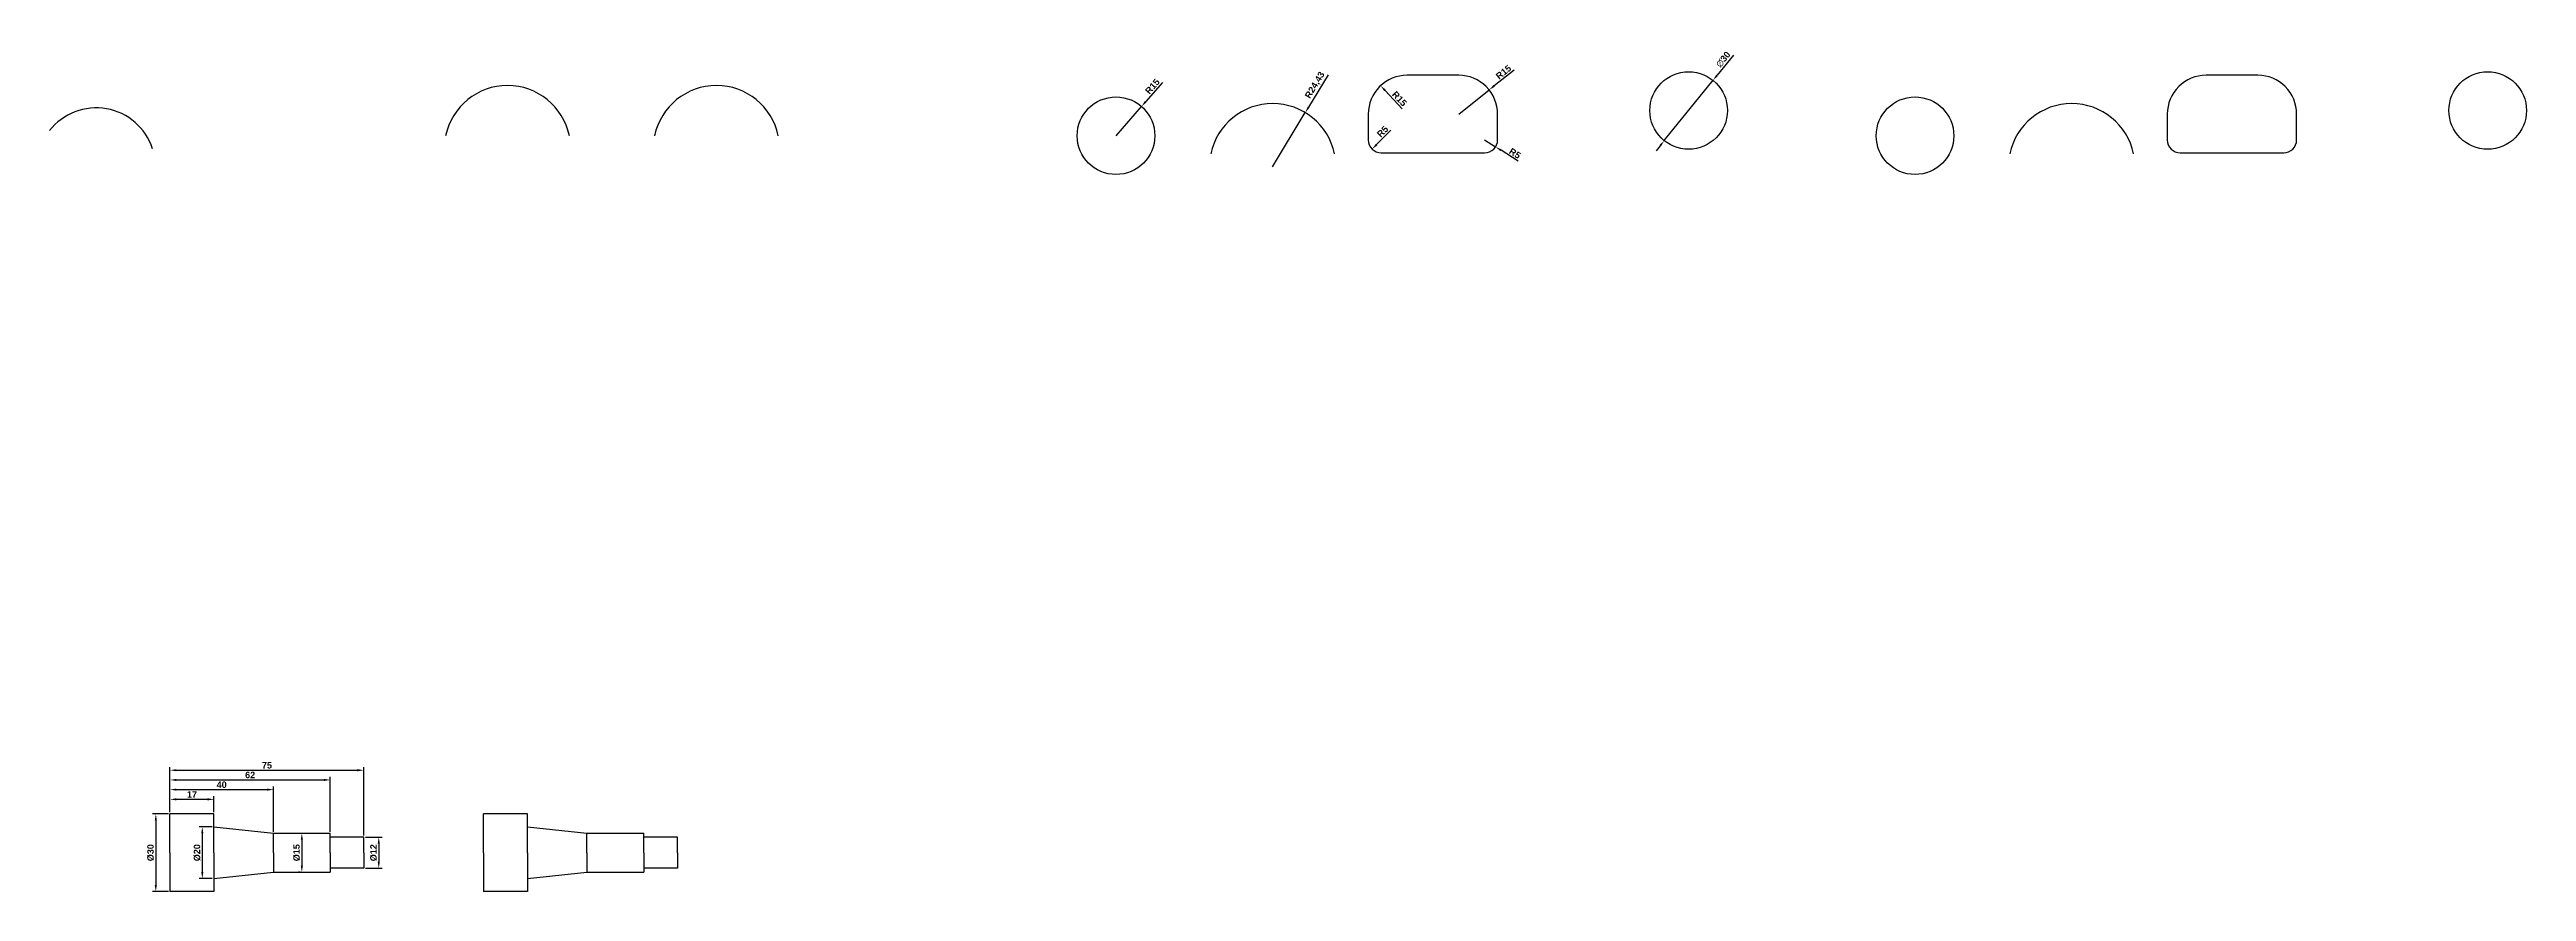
# Model space of a CAD drawing. Header units: millimetres. Extents: x 70 to 1948, y 1802 to 2151.
# Drawn here: x 990 to 1948, y 1814 to 2140 of the extents above; entities that cross this region are included whole.
import ezdxf

# ---------------------------------------------------------------- set-up
doc = ezdxf.new("R2010")
doc.units = ezdxf.units.MM
doc.header["$LTSCALE"] = 0.3
doc.header["$PDMODE"] = 34
doc.layers.add('Cotas', color=1, linetype='Continuous')
doc.layers.add('Peça', color=7, linetype='Continuous', lineweight=30)
doc.styles.get("Standard").update_dxf_attribs({"font": ''})
doc.styles.get('Standard').set_extended_font_data('Arial', bold=True)
doc.dimstyles.new('Cotas', dxfattribs={"dimtxt": 2.5, "dimasz": 2.5, "dimexe": 1.25, "dimexo": 0.625, "dimtad": 1, "dimtxsty": 'Standard', "dimcen": 2.5, "dimclrt": 7, "dimadec": 0, "dimazin": 0, "dimtfac": 1, "dimtmove": 0, "dimatfit": 3, "dimfxl": 1, "dimarcsym": 0})

# ---------------------------------------------------------------- blocks, each defined once
blk = doc.blocks.new('*D14')
at = {"layer": 'Cotas', "color": 0, "lineweight": -2, "transparency": 16777216}
for p, q in [((1484.12, 2129.91), (1476.58, 2117.4)), ((1462.67, 2094.33), (1475.29, 2115.26))]:
    blk.add_line(p, q, dxfattribs=at)
at = {"layer": 'Cotas', "color": 0, "transparency": 16777216}
blk.add_solid([(1476.22, 2117.62), (1476.93, 2117.19), (1475.29, 2115.26)], dxfattribs=at)
at = {"layer": 'Defpoints', "color": 0, "transparency": 16777216}
for p in [(1475.29, 2115.26), (1462.67, 2094.33)]:
    blk.add_point(p, dxfattribs=at)
at = {"layer": 'Cotas', "color": 7, "transparency": 16777216, "insert": (1479.14, 2125.84), "char_height": 2.5, "attachment_point": 5, "rotation": 58.92047}
blk.add_mtext('R24,43', dxfattribs=at)
blk = doc.blocks.new('*D15')
at = {"layer": 'Cotas', "color": 0, "lineweight": -2, "transparency": 16777216}
blk.add_line((1512.81, 2116.69), (1506.12, 2123.85), dxfattribs=at)
at = {"layer": 'Cotas', "color": 0, "transparency": 16777216}
blk.add_solid([(1506.42, 2124.13), (1505.81, 2123.57), (1504.41, 2125.68)], dxfattribs=at)
at = {"layer": 'Defpoints', "color": 0, "transparency": 16777216}
for p in [(1504.41, 2125.68), (1514.65, 2114.72)]:
    blk.add_point(p, dxfattribs=at)
at = {"layer": 'Cotas', "color": 7, "transparency": 16777216, "insert": (1511.7, 2120.66), "char_height": 2.5, "attachment_point": 5, "rotation": 313.06872}
blk.add_mtext('R15', dxfattribs=at)
blk = doc.blocks.new('*D16')
at = {"layer": 'Cotas', "color": 0, "lineweight": -2, "transparency": 16777216}
for p, q in [((1556, 2131.73), (1548.34, 2125.62)), ((1534.65, 2114.72), (1546.38, 2124.07))]:
    blk.add_line(p, q, dxfattribs=at)
at = {"layer": 'Cotas', "color": 0, "transparency": 16777216}
blk.add_solid([(1548.08, 2125.95), (1548.6, 2125.3), (1546.38, 2124.07)], dxfattribs=at)
at = {"layer": 'Defpoints', "color": 0, "transparency": 16777216}
for p in [(1546.38, 2124.07), (1534.65, 2114.72)]:
    blk.add_point(p, dxfattribs=at)
at = {"layer": 'Cotas', "color": 7, "transparency": 16777216, "insert": (1551.96, 2130.94), "char_height": 2.5, "attachment_point": 5, "rotation": 38.55157}
blk.add_mtext('R15', dxfattribs=at)
blk = doc.blocks.new('*D12')
at = {"layer": 'Cotas', "color": 0, "lineweight": -2, "transparency": 16777216}
blk.add_line((1508.42, 2108.52), (1502.89, 2102.94), dxfattribs=at)
at = {"layer": 'Cotas', "color": 0, "transparency": 16777216}
blk.add_solid([(1502.6, 2103.24), (1503.19, 2102.65), (1501.13, 2101.17)], dxfattribs=at)
at = {"layer": 'Defpoints', "color": 0, "transparency": 16777216}
for p in [(1501.13, 2101.17), (1504.65, 2104.72)]:
    blk.add_point(p, dxfattribs=at)
at = {"layer": 'Cotas', "color": 7, "transparency": 16777216, "insert": (1505.19, 2107.95), "char_height": 2.5, "attachment_point": 5, "rotation": 45.26205}
blk.add_mtext('R5', dxfattribs=at)
blk = doc.blocks.new('*D17')
at = {"layer": 'Cotas', "color": 0, "lineweight": -2, "transparency": 16777216}
for p, q in [((1544.65, 2104.72), (1548.87, 2102.03)), ((1557.6, 2096.47), (1550.98, 2100.69))]:
    blk.add_line(p, q, dxfattribs=at)
at = {"layer": 'Cotas', "color": 0, "transparency": 16777216}
blk.add_solid([(1551.2, 2101.04), (1550.76, 2100.34), (1548.87, 2102.03)], dxfattribs=at)
at = {"layer": 'Defpoints', "color": 0, "transparency": 16777216}
for p in [(1544.65, 2104.72), (1548.87, 2102.03)]:
    blk.add_point(p, dxfattribs=at)
at = {"layer": 'Cotas', "color": 7, "transparency": 16777216, "insert": (1556.36, 2099.51), "char_height": 2.5, "attachment_point": 5, "rotation": 327.5173}
blk.add_mtext('R5', dxfattribs=at)
blk = doc.blocks.new('*D18')
at = {"layer": 'Cotas', "color": 0, "lineweight": -2, "transparency": 16777216}
for p, q in [((1640.86, 2137.54), (1634.53, 2129.71)), ((1614.1, 2104.43), (1632.96, 2127.77)), ((1612.53, 2102.49), (1610.96, 2100.54))]:
    blk.add_line(p, q, dxfattribs=at)
at = {"layer": 'Cotas', "color": 0, "transparency": 16777216}
for points in [[(1634.2, 2129.97), (1634.85, 2129.45), (1632.96, 2127.77)], [(1612.2, 2102.75), (1612.85, 2102.23), (1614.1, 2104.43)]]:
    blk.add_solid(points, dxfattribs=at)
at = {"layer": 'Defpoints', "color": 0, "transparency": 16777216}
for p in [(1632.96, 2127.77), (1614.1, 2104.43)]:
    blk.add_point(p, dxfattribs=at)
at = {"layer": 'Cotas', "color": 7, "transparency": 16777216, "insert": (1636.92, 2135.86), "char_height": 2.5, "attachment_point": 5, "rotation": 51.05689}
blk.add_mtext('∅30', dxfattribs=at)
blk = doc.blocks.new('*D13')
at = {"layer": 'Cotas', "color": 0, "lineweight": -2, "transparency": 16777216}
for p, q in [((1420.03, 2126.92), (1413.6, 2119.53)), ((1402.1, 2106.34), (1411.95, 2117.65))]:
    blk.add_line(p, q, dxfattribs=at)
at = {"layer": 'Cotas', "color": 0, "transparency": 16777216}
blk.add_solid([(1413.28, 2119.81), (1413.91, 2119.26), (1411.95, 2117.65)], dxfattribs=at)
at = {"layer": 'Defpoints', "color": 0, "transparency": 16777216}
for p in [(1411.95, 2117.65), (1402.1, 2106.34)]:
    blk.add_point(p, dxfattribs=at)
at = {"layer": 'Cotas', "color": 7, "transparency": 16777216, "insert": (1416.2, 2125.42), "char_height": 2.5, "attachment_point": 5, "rotation": 48.91733}
blk.add_mtext('R15', dxfattribs=at)
blk = doc.blocks.new('*D37')
at = {"layer": 'Cotas', "color": 0, "lineweight": -2, "transparency": 16777216}
for p, q in [((1036.28, 1844.59), (1036.28, 1850.87)), ((1038.78, 1849.62), (1050.78, 1849.62)), ((1053.28, 1844.59), (1053.28, 1850.87))]:
    blk.add_line(p, q, dxfattribs=at)
at = {"layer": 'Cotas', "color": 0, "transparency": 16777216}
for points in [[(1038.78, 1850.04), (1038.78, 1849.2), (1036.28, 1849.62)], [(1050.78, 1850.04), (1050.78, 1849.2), (1053.28, 1849.62)]]:
    blk.add_solid(points, dxfattribs=at)
at = {"layer": 'Defpoints', "color": 0, "transparency": 16777216}
for p in [(1053.28, 1849.62), (1036.28, 1843.96), (1053.28, 1843.96)]:
    blk.add_point(p, dxfattribs=at)
at = {"layer": 'Cotas', "color": 7, "transparency": 16777216, "insert": (1044.78, 1851.5), "char_height": 2.5, "attachment_point": 5}
blk.add_mtext('17', dxfattribs=at)
blk = doc.blocks.new('*D38')
at = {"layer": 'Cotas', "color": 0, "lineweight": -2, "transparency": 16777216}
for p, q in [((1036.28, 1844.59), (1036.28, 1854.62)), ((1038.78, 1853.37), (1073.78, 1853.37)), ((1076.28, 1837.09), (1076.28, 1854.62))]:
    blk.add_line(p, q, dxfattribs=at)
at = {"layer": 'Cotas', "color": 0, "transparency": 16777216}
for points in [[(1038.78, 1853.79), (1038.78, 1852.95), (1036.28, 1853.37)], [(1073.78, 1853.79), (1073.78, 1852.95), (1076.28, 1853.37)]]:
    blk.add_solid(points, dxfattribs=at)
at = {"layer": 'Defpoints', "color": 0, "transparency": 16777216}
for p in [(1076.28, 1853.37), (1036.28, 1843.96), (1076.28, 1836.46)]:
    blk.add_point(p, dxfattribs=at)
at = {"layer": 'Cotas', "color": 7, "transparency": 16777216, "insert": (1056.28, 1855.27), "char_height": 2.5, "attachment_point": 5}
blk.add_mtext('40', dxfattribs=at)
blk = doc.blocks.new('*D39')
at = {"layer": 'Cotas', "color": 0, "lineweight": -2, "transparency": 16777216}
for p, q in [((1036.28, 1844.59), (1036.28, 1858.37)), ((1098.28, 1837.09), (1098.28, 1858.37)), ((1038.78, 1857.12), (1095.78, 1857.12))]:
    blk.add_line(p, q, dxfattribs=at)
at = {"layer": 'Cotas', "color": 0, "transparency": 16777216}
for points in [[(1038.78, 1857.54), (1038.78, 1856.7), (1036.28, 1857.12)], [(1095.78, 1857.54), (1095.78, 1856.7), (1098.28, 1857.12)]]:
    blk.add_solid(points, dxfattribs=at)
at = {"layer": 'Defpoints', "color": 0, "transparency": 16777216}
for p in [(1098.28, 1857.12), (1036.28, 1843.96), (1098.28, 1836.46)]:
    blk.add_point(p, dxfattribs=at)
at = {"layer": 'Cotas', "color": 7, "transparency": 16777216, "insert": (1067.28, 1859.02), "char_height": 2.5, "attachment_point": 5}
blk.add_mtext('62', dxfattribs=at)
blk = doc.blocks.new('*D40')
at = {"layer": 'Cotas', "color": 0, "lineweight": -2, "transparency": 16777216}
for p, q in [((1036.28, 1844.59), (1036.28, 1862.12)), ((1038.78, 1860.87), (1108.78, 1860.87)), ((1111.28, 1835.59), (1111.28, 1862.12))]:
    blk.add_line(p, q, dxfattribs=at)
at = {"layer": 'Cotas', "color": 0, "transparency": 16777216}
for points in [[(1038.78, 1861.29), (1038.78, 1860.45), (1036.28, 1860.87)], [(1108.78, 1861.29), (1108.78, 1860.45), (1111.28, 1860.87)]]:
    blk.add_solid(points, dxfattribs=at)
at = {"layer": 'Defpoints', "color": 0, "transparency": 16777216}
for p in [(1111.28, 1860.87), (1036.28, 1843.96), (1111.28, 1834.96)]:
    blk.add_point(p, dxfattribs=at)
at = {"layer": 'Cotas', "color": 7, "transparency": 16777216, "insert": (1073.78, 1862.77), "char_height": 2.5, "attachment_point": 5}
blk.add_mtext('75', dxfattribs=at)
blk = doc.blocks.new('*D41')
at = {"layer": 'Cotas', "color": 0, "lineweight": -2, "transparency": 16777216}
for p, q in [((1035.65, 1843.96), (1029.56, 1843.96)), ((1030.81, 1841.46), (1030.81, 1816.46)), ((1035.65, 1813.96), (1029.56, 1813.96))]:
    blk.add_line(p, q, dxfattribs=at)
at = {"layer": 'Cotas', "color": 0, "transparency": 16777216}
for points in [[(1030.39, 1841.46), (1031.22, 1841.46), (1030.81, 1843.96)], [(1030.39, 1816.46), (1031.22, 1816.46), (1030.81, 1813.96)]]:
    blk.add_solid(points, dxfattribs=at)
at = {"layer": 'Defpoints', "color": 0, "transparency": 16777216}
for p in [(1036.28, 1843.96), (1030.81, 1813.96), (1036.28, 1813.96)]:
    blk.add_point(p, dxfattribs=at)
at = {"layer": 'Cotas', "color": 7, "transparency": 16777216, "insert": (1028.8, 1828.96), "char_height": 2.5, "attachment_point": 5, "rotation": 90}
blk.add_mtext('%%C30', dxfattribs=at)
blk = doc.blocks.new('*D42')
at = {"layer": 'Cotas', "color": 0, "lineweight": -2, "transparency": 16777216}
for p, q in [((1052.65, 1838.96), (1047.54, 1838.96)), ((1048.79, 1836.46), (1048.79, 1821.46)), ((1052.65, 1818.96), (1047.54, 1818.96))]:
    blk.add_line(p, q, dxfattribs=at)
at = {"layer": 'Cotas', "color": 0, "transparency": 16777216}
for points in [[(1048.37, 1836.46), (1049.2, 1836.46), (1048.79, 1838.96)], [(1048.37, 1821.46), (1049.2, 1821.46), (1048.79, 1818.96)]]:
    blk.add_solid(points, dxfattribs=at)
at = {"layer": 'Defpoints', "color": 0, "transparency": 16777216}
for p in [(1053.28, 1838.96), (1048.79, 1818.96), (1053.28, 1818.96)]:
    blk.add_point(p, dxfattribs=at)
at = {"layer": 'Cotas', "color": 7, "transparency": 16777216, "insert": (1046.78, 1828.96), "char_height": 2.5, "attachment_point": 5, "rotation": 90}
blk.add_mtext('%%C20', dxfattribs=at)
blk = doc.blocks.new('*D43')
at = {"layer": 'Cotas', "color": 0, "lineweight": -2, "transparency": 16777216}
for p, q in [((1086.65, 1836.46), (1086.03, 1836.46)), ((1087.28, 1833.96), (1087.28, 1823.96)), ((1086.65, 1821.46), (1086.03, 1821.46))]:
    blk.add_line(p, q, dxfattribs=at)
at = {"layer": 'Cotas', "color": 0, "transparency": 16777216}
for points in [[(1086.86, 1833.96), (1087.69, 1833.96), (1087.28, 1836.46)], [(1086.86, 1823.96), (1087.69, 1823.96), (1087.28, 1821.46)]]:
    blk.add_solid(points, dxfattribs=at)
at = {"layer": 'Defpoints', "color": 0, "transparency": 16777216}
for p in [(1087.28, 1836.46), (1087.28, 1821.46), (1087.28, 1821.46)]:
    blk.add_point(p, dxfattribs=at)
at = {"layer": 'Cotas', "color": 7, "transparency": 16777216, "insert": (1085.27, 1828.96), "char_height": 2.5, "attachment_point": 5, "rotation": 90}
blk.add_mtext('%%C15', dxfattribs=at)
blk = doc.blocks.new('*D44')
at = {"layer": 'Cotas', "color": 0, "lineweight": -2, "transparency": 16777216}
for p, q in [((1111.9, 1834.96), (1118.27, 1834.96)), ((1117.02, 1832.46), (1117.02, 1825.46)), ((1111.9, 1822.96), (1118.27, 1822.96))]:
    blk.add_line(p, q, dxfattribs=at)
at = {"layer": 'Cotas', "color": 0, "transparency": 16777216}
for points in [[(1116.6, 1832.46), (1117.43, 1832.46), (1117.02, 1834.96)], [(1116.6, 1825.46), (1117.43, 1825.46), (1117.02, 1822.96)]]:
    blk.add_solid(points, dxfattribs=at)
at = {"layer": 'Defpoints', "color": 0, "transparency": 16777216}
for p in [(1111.28, 1834.96), (1111.28, 1822.96), (1117.02, 1822.96)]:
    blk.add_point(p, dxfattribs=at)
at = {"layer": 'Cotas', "color": 7, "transparency": 16777216, "insert": (1115.01, 1828.96), "char_height": 2.5, "attachment_point": 5, "rotation": 90}
blk.add_mtext('%%C12', dxfattribs=at)

msp = doc.modelspace()

# ---------------------------------------------------------------- linework, layer by layer
at = {"layer": 'Peça'}
for p, q in [((1036.276, 1828.964), (1036.276, 1843.964)), ((1053.276, 1843.964), (1036.276, 1843.964)), ((1053.276, 1828.964), (1053.276, 1843.964)), ((1053.276, 1838.964), (1076.276, 1836.464)), ((1157.482, 1828.964), (1157.482, 1843.964)), ((1174.482, 1843.964), (1157.482, 1843.964)), ((1174.482, 1828.964), (1174.482, 1843.964)), ((1174.482, 1838.964), (1197.482, 1836.464)), ((1076.276, 1828.964), (1076.276, 1836.464)), ((1076.276, 1836.464), (1098.276, 1836.464)), ((1098.276, 1828.964), (1098.276, 1836.464)), ((1111.276, 1834.964), (1098.276, 1834.964)), ((1111.276, 1828.964), (1111.276, 1834.964)), ((1197.482, 1828.964), (1197.482, 1836.464)), ((1197.482, 1836.464), (1219.482, 1836.464)), ((1219.482, 1828.964), (1219.482, 1836.464)), ((1232.482, 1834.964), (1219.482, 1834.964)), ((1232.482, 1828.964), (1232.482, 1834.964)), ((1036.276, 1828.964), (1036.276, 1813.964)), ((1053.276, 1828.964), (1053.276, 1813.964)), ((1053.276, 1818.964), (1076.276, 1821.464)), ((1076.276, 1828.964), (1076.276, 1821.464)), ((1076.276, 1821.464), (1098.276, 1821.464)), ((1098.276, 1828.964), (1098.276, 1821.464)), ((1111.276, 1822.964), (1098.276, 1822.964)), ((1111.276, 1828.964), (1111.276, 1822.964)), ((1157.482, 1828.964), (1157.482, 1813.964)), ((1174.482, 1828.964), (1174.482, 1813.964)), ((1174.482, 1818.964), (1197.482, 1821.464)), ((1197.482, 1828.964), (1197.482, 1821.464)), ((1197.482, 1821.464), (1219.482, 1821.464)), ((1219.482, 1828.964), (1219.482, 1821.464)), ((1232.482, 1822.964), (1219.482, 1822.964)), ((1232.482, 1828.964), (1232.482, 1822.964)), ((1053.276, 1813.964), (1036.276, 1813.964)), ((1174.482, 1813.964), (1157.482, 1813.964))]:
    msp.add_line(p, q, dxfattribs=at)
for points in [[(1504.653, 2099.719), (1544.653, 2099.719, 0.4142136), (1549.653, 2104.719), (1549.653, 2114.719, 0.4142136), (1534.653, 2129.719), (1514.653, 2129.719, 0.4142136), (1499.653, 2114.719), (1499.653, 2104.719, 0.4142136)], [(1813.627, 2099.719), (1853.627, 2099.719, 0.4142136), (1858.627, 2104.719), (1858.627, 2114.719, 0.4142136), (1843.627, 2129.719), (1823.627, 2129.719, 0.4142136), (1808.627, 2114.719), (1808.627, 2104.719, 0.4142136)]]:
    msp.add_lwpolyline(points, format="xyb", close=True, dxfattribs=at)
for centre in [(1623.528, 2116.1), (1932.502, 2116.1), (1402.095, 2106.344), (1711.069, 2106.344)]:
    msp.add_circle(centre, 15, dxfattribs=at)
for centre, radius, start, end in [((1007.765, 2094.217), 22.903, 18.070408, 142.030051), ((1166.795, 2101.321), 24.435, 11.861156, 168.138844), ((1247.6, 2101.321), 24.435, 11.861156, 168.138844), ((1462.673, 2094.334), 24.435, 11.861156, 168.138844), ((1771.647, 2094.334), 24.435, 11.861156, 168.138844)]:
    msp.add_arc(centre, radius, start, end, dxfattribs=at)

# ---------------------------------------------------------------- dimensions: what is measured, and where the dimension line sits
at = {"layer": 'Cotas'}
dim = msp.add_diameter_dim_2p(p1=(1614.1, 2104.433), p2=(1632.956, 2127.767), dimstyle='Cotas', dxfattribs=at)
dim.commit()
dim.dimension.update_dxf_attribs({"geometry": '*D18', "text_midpoint": (1636.919, 2135.86)})
for center, mpoint, picture, middle in [((1402.095, 2106.344), (1411.953, 2117.65), '*D13', (1416.202, 2125.418)), ((1462.673, 2094.334), (1475.286, 2115.261), '*D14', (1479.143, 2125.842)), ((1534.653, 2114.719), (1546.384, 2124.067), '*D16', (1551.962, 2130.943)), ((1544.653, 2104.719), (1548.871, 2102.033), '*D17', (1556.365, 2099.51))]:
    dim = msp.add_radius_dim(center=center, mpoint=mpoint, dimstyle='Cotas', dxfattribs=at)
    dim.commit()
    dim.dimension.update_dxf_attribs({"geometry": picture, "text_midpoint": middle})
for center, mpoint, picture, middle in [((1514.653, 2114.719), (1504.41, 2125.677), '*D15', (1510.315, 2119.359)), ((1504.653, 2104.719), (1501.134, 2101.167), '*D12', (1506.537, 2106.62))]:
    dim = msp.add_radius_dim(center=center, mpoint=mpoint, dimstyle='Cotas', dxfattribs=at)
    dim.commit()
    dim.dimension.update_dxf_attribs({"geometry": picture, "text_midpoint": middle, "dimtype": 164})
for base, p2, picture, middle in [((1111.276, 1860.869), (1111.276, 1834.964), '*D40', (1073.776, 1862.766)), ((1098.276, 1857.119), (1098.276, 1836.464), '*D39', (1067.276, 1859.021)), ((1076.276, 1853.369), (1076.276, 1836.464), '*D38', (1056.276, 1855.271)), ((1053.276, 1849.619), (1053.276, 1843.964), '*D37', (1044.776, 1851.499))]:
    dim = msp.add_linear_dim(base=base, p1=(1036.276, 1843.964), p2=p2, dimstyle='Cotas', dxfattribs=at)
    dim.commit()
    dim.dimension.update_dxf_attribs({"geometry": picture, "text_midpoint": middle})
for base, p1, p2, picture, middle in [((1030.808, 1813.964), (1036.276, 1843.964), (1036.276, 1813.964), '*D41', (1028.803, 1828.964)), ((1048.788, 1818.964), (1053.276, 1838.964), (1053.276, 1818.964), '*D42', (1046.783, 1828.964)), ((1087.276, 1821.464), (1087.276, 1836.464), (1087.276, 1821.464), '*D43', (1085.271, 1828.964)), ((1117.018, 1822.964), (1111.276, 1834.964), (1111.276, 1822.964), '*D44', (1115.013, 1828.964))]:
    dim = msp.add_linear_dim(base=base, p1=p1, p2=p2, angle=90, text='%%C<>', dimstyle='Cotas', dxfattribs=at)
    dim.commit()
    dim.dimension.update_dxf_attribs({"geometry": picture, "text_midpoint": middle})

doc.saveas('drawing.dxf')
